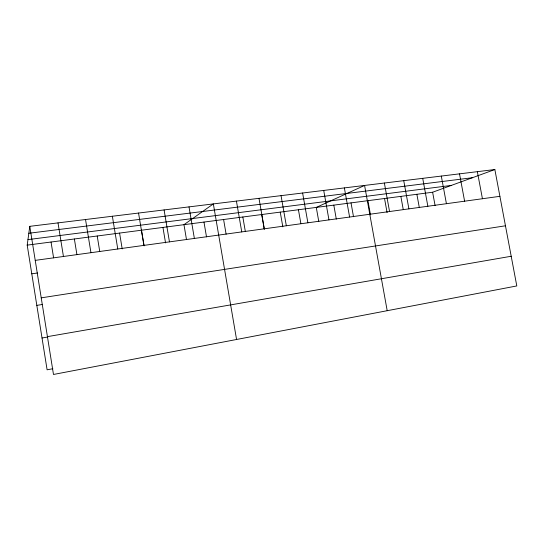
<?xml version="1.0" encoding="UTF-8"?>
<svg xmlns="http://www.w3.org/2000/svg" width="544" height="544" viewBox="0 0 544 544"><rect width="100%" height="100%" fill="white"/><g stroke="black" fill="none" stroke-linecap="round" stroke-linejoin="round"><path stroke-width="0.82" d="M52.85 368.723L47.104 369.804L27.2 245.133L29.784 226.331L494.85 169.531L516.8 285.94L53.482 374.469L29.784 226.331M27.2 245.133L432.623 192.236L494.85 169.531M47.43 336.648L511.204 256.258M42.024 338.008L47.77 337.008M36.815 305.368L42.568 304.456M41.222 297.854L505.458 225.787M31.776 273.816L37.529 272.986M35.224 260.372L499.902 196.323M27.955 239.618L451.302 185.422M28.825 233.267L472.369 177.732M477.353 171.666L482.433 198.73M459.51 173.849L464.603 201.185M441.3 176.072L446.42 203.694M432.623 192.236L435.091 205.584M422.715 178.337L427.856 206.251M416.874 194.29L419.261 207.291M403.743 180.656L408.904 208.862M400.846 196.384L403.24 209.501M384.37 183.022L389.552 211.534M384.533 198.512L387.083 212.575M367.928 200.675L370.484 214.866M387.199 310.706L364.582 185.443L316.282 207.414L318.784 221.517M351.023 202.885L353.505 216.723M344.372 187.904L349.595 217.036M333.812 205.129L336.301 219.096M323.721 190.427L328.964 219.885M302.62 193.004L307.884 222.788M298.432 209.746L300.859 223.516M281.044 195.643L286.328 225.76M280.248 212.119L282.826 226.841M258.992 198.336L264.289 228.8M261.718 214.533L264.302 229.398M242.835 217.002L245.283 231.173M236.429 201.09L241.754 231.907M223.591 219.511L226.114 234.192M236.565 339.483L213.35 203.912L183.967 224.679L186.504 239.652M203.973 222.068L206.502 236.892M189.013 206.883L194.371 238.435M164.084 209.923L169.456 241.869M162.942 227.419L165.546 242.903M141.488 230.221L144.092 245.868M138.543 213.044L143.936 245.385M119.585 233.077L122.196 248.894M112.37 216.24L117.769 248.996M97.213 235.994L99.756 251.512M85.53 219.518L90.95 252.688M74.372 238.979L76.922 254.66M58.011 222.884L63.444 256.482M51.041 242.019L53.598 257.876"/></g></svg>
